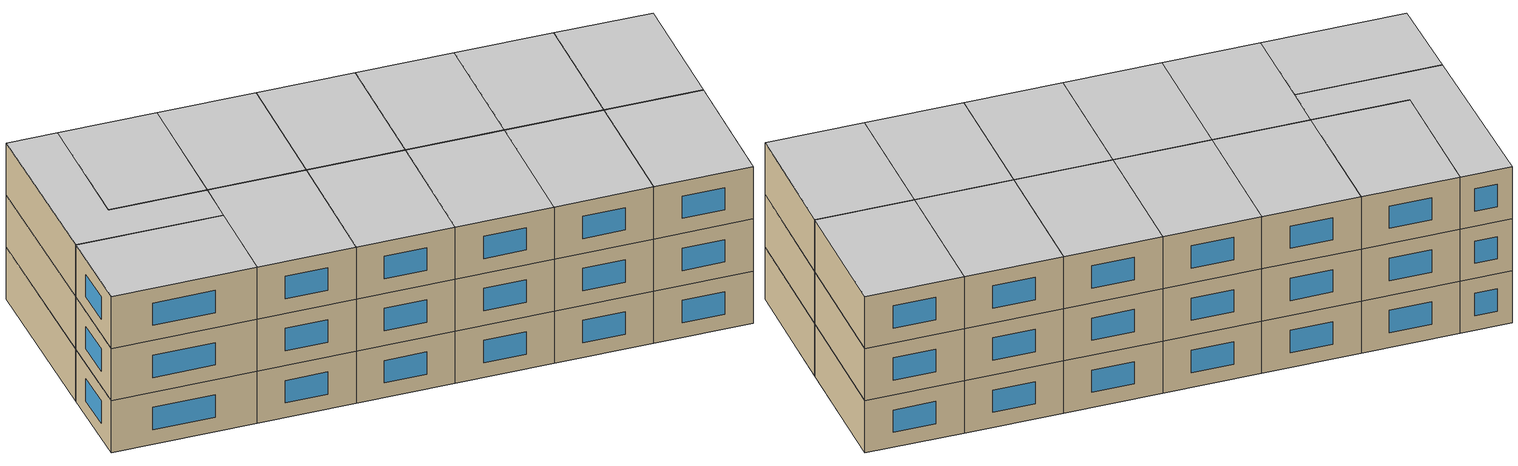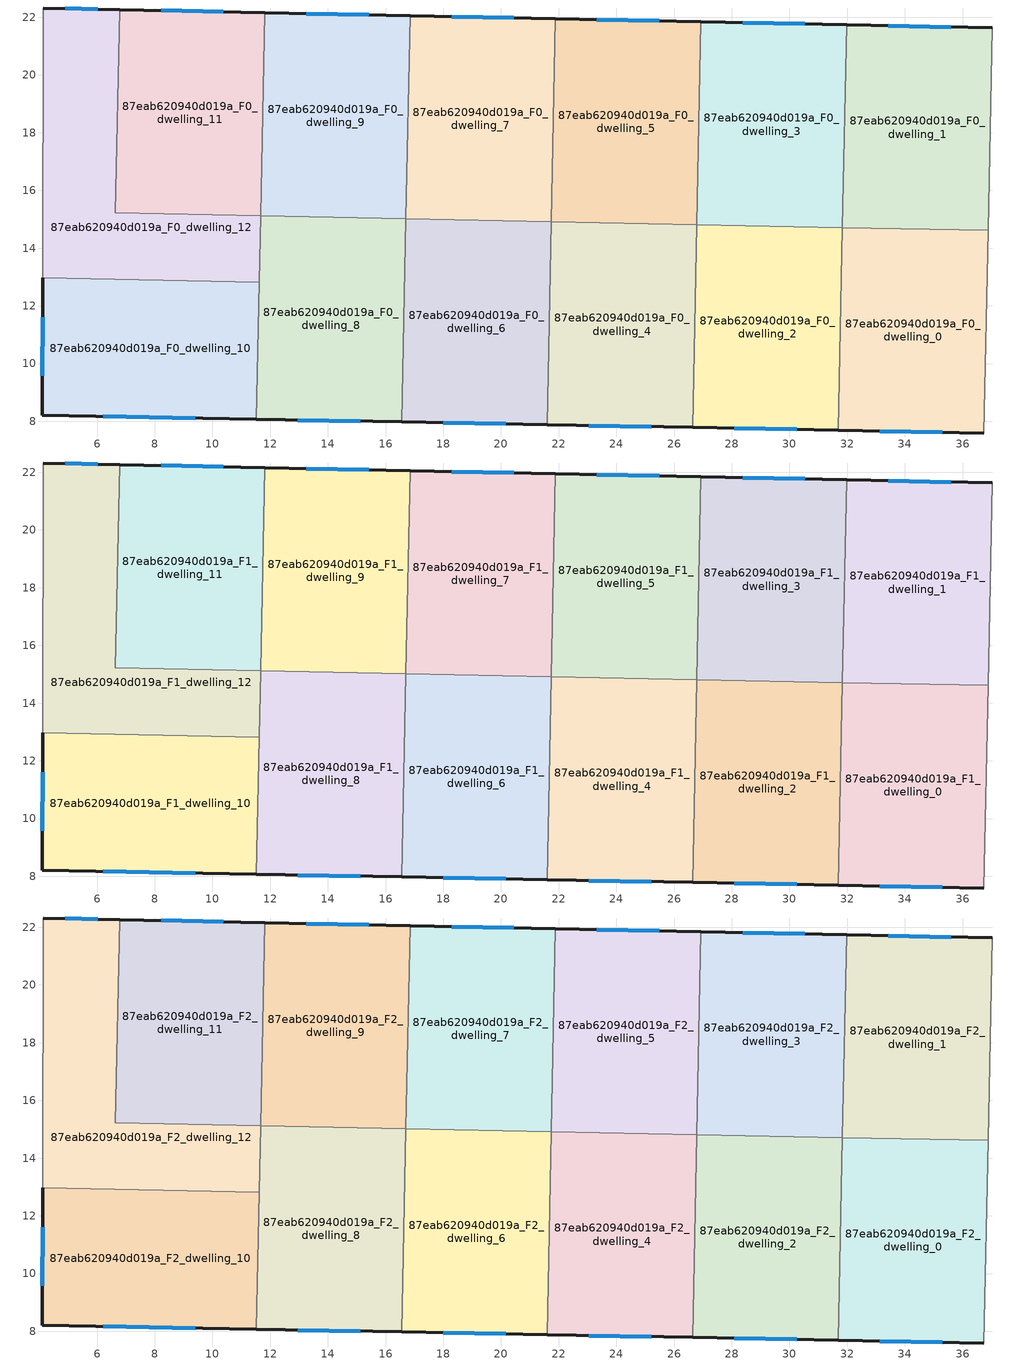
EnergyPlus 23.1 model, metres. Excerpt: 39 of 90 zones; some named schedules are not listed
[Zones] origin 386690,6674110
87eab620940d019a_F0_dwelling_0
 floor ground (EU_floor_Construction): 36.88,14.61 36.74,7.59 31.69,7.69 31.83,14.71 z0
 wall outside (EU_wall_Construction): 31.69,7.69 36.74,7.59 z0:3
 wall to 87eab620940d019a_F0_dwelling_1 (EU_wall_Construction): 36.88,14.61 31.83,14.71 z0:3
 wall adiabatic (EU_wall_Construction): 36.74,7.59 36.88,14.61 z0:3
 wall to 87eab620940d019a_F0_dwelling_2 (EU_wall_Construction): 31.83,14.71 31.69,7.69 z0:3
 window (EU_Window_Construction): 33.13,7.66 35.3,7.62 z0.86:2.14
87eab620940d019a_F0_dwelling_1
 floor ground (EU_floor_Construction): 37.03,21.63 36.88,14.61 31.83,14.71 31.98,21.74 z0
 wall outside (EU_wall_Construction): 37.03,21.63 31.98,21.74 z0:3
 wall adiabatic (EU_wall_Construction): 36.88,14.61 37.03,21.63 z0:3
 wall to 87eab620940d019a_F0_dwelling_3 (EU_wall_Construction): 31.98,21.74 31.83,14.71 z0:3
 window (EU_Window_Construction): 35.58,21.66 33.42,21.71 z0.86:2.14
87eab620940d019a_F0_dwelling_10
 floor ground (EU_floor_Construction): 11.62,12.82 11.52,8.07 4.1,8.21 4.12,12.97 z0
 wall outside (EU_wall_Construction): 4.12,12.97 4.1,8.21 11.52,8.07 z0:3
 wall to 87eab620940d019a_F0_dwelling_12 (EU_wall_Construction): 11.62,12.82 4.12,12.97 z0:3
 wall to 87eab620940d019a_F0_dwelling_8 (EU_wall_Construction): 11.52,8.07 11.62,12.82 z0:3
 window (EU_Window_Construction): 4.11,11.61 4.11,9.57 / 6.22,8.17 9.4,8.11 z0.86:2.14
87eab620940d019a_F0_dwelling_11
 floor ground (EU_floor_Construction): 11.81,22.16 11.67,15.11 6.64,15.22 6.78,22.27 z0
 wall outside (EU_wall_Construction): 11.81,22.16 6.78,22.27 z0:3
 wall to 87eab620940d019a_F0_dwelling_12 (EU_wall_Construction): 6.78,22.27 6.64,15.22 11.67,15.11 z0:3
 wall to 87eab620940d019a_F0_dwelling_9 (EU_wall_Construction): 11.67,15.12 11.81,22.16 z0:3
 window (EU_Window_Construction): 10.38,22.19 8.22,22.24 z0.86:2.14
87eab620940d019a_F0_dwelling_12
 floor ground (EU_floor_Construction): 6.78,22.27 6.64,15.22 11.67,15.11 11.62,12.82 4.12,12.97 4.14,22.32 z0
 wall outside (EU_wall_Construction): 6.78,22.27 4.14,22.32 z0:3
 wall adiabatic (EU_wall_Construction): 4.14,22.32 4.12,12.97 z0:3
 wall to 87eab620940d019a_F0_dwelling_8 (EU_wall_Construction): 11.62,12.82 11.67,15.11 z0:3
 window (EU_Window_Construction): 6.03,22.28 4.9,22.31 z0.86:2.14
87eab620940d019a_F0_dwelling_2
 floor ground (EU_floor_Construction): 31.83,14.71 31.69,7.69 26.64,7.78 26.79,14.82 z0
 wall outside (EU_wall_Construction): 26.64,7.78 31.69,7.69 z0:3
 wall to 87eab620940d019a_F0_dwelling_3 (EU_wall_Construction): 31.83,14.71 26.79,14.82 z0:3
 wall to 87eab620940d019a_F0_dwelling_4 (EU_wall_Construction): 26.79,14.81 26.64,7.78 z0:3
 window (EU_Window_Construction): 28.08,7.76 30.25,7.71 z0.86:2.14
87eab620940d019a_F0_dwelling_3
 floor ground (EU_floor_Construction): 31.98,21.74 31.83,14.71 26.79,14.82 26.93,21.84 z0
 wall outside (EU_wall_Construction): 31.98,21.74 26.93,21.84 z0:3
 wall to 87eab620940d019a_F0_dwelling_5 (EU_wall_Construction): 26.93,21.84 26.79,14.82 z0:3
 window (EU_Window_Construction): 30.53,21.77 28.37,21.81 z0.86:2.14
87eab620940d019a_F0_dwelling_4
 floor ground (EU_floor_Construction): 26.79,14.81 26.64,7.78 21.6,7.88 21.74,14.92 z0
 wall outside (EU_wall_Construction): 21.6,7.88 26.64,7.78 z0:3
 wall to 87eab620940d019a_F0_dwelling_5 (EU_wall_Construction): 26.79,14.81 21.74,14.92 z0:3
 wall to 87eab620940d019a_F0_dwelling_6 (EU_wall_Construction): 21.74,14.91 21.6,7.88 z0:3
 window (EU_Window_Construction): 23.04,7.85 25.2,7.81 z0.86:2.14
87eab620940d019a_F0_dwelling_5
 floor ground (EU_floor_Construction): 26.93,21.84 26.79,14.81 21.74,14.92 21.89,21.95 z0
 wall outside (EU_wall_Construction): 26.93,21.84 21.89,21.95 z0:3
 wall to 87eab620940d019a_F0_dwelling_7 (EU_wall_Construction): 21.89,21.95 21.74,14.92 z0:3
 window (EU_Window_Construction): 25.49,21.88 23.33,21.92 z0.86:2.14
87eab620940d019a_F0_dwelling_6
 floor ground (EU_floor_Construction): 21.74,14.91 21.6,7.88 16.56,7.97 16.7,15.02 z0
 wall outside (EU_wall_Construction): 16.56,7.97 21.6,7.88 z0:3
 wall to 87eab620940d019a_F0_dwelling_7 (EU_wall_Construction): 21.74,14.91 16.7,15.02 z0:3
 wall to 87eab620940d019a_F0_dwelling_8 (EU_wall_Construction): 16.7,15.01 16.56,7.97 z0:3
 window (EU_Window_Construction): 18,7.95 20.16,7.91 z0.86:2.14
87eab620940d019a_F0_dwelling_7
 floor ground (EU_floor_Construction): 21.89,21.95 21.74,14.91 16.7,15.02 16.85,22.06 z0
 wall outside (EU_wall_Construction): 21.89,21.95 16.85,22.06 z0:3
 wall to 87eab620940d019a_F0_dwelling_9 (EU_wall_Construction): 16.85,22.06 16.7,15.02 z0:3
 window (EU_Window_Construction): 20.45,21.98 18.29,22.03 z0.86:2.14
87eab620940d019a_F0_dwelling_8
 floor ground (EU_floor_Construction): 16.7,15.01 16.56,7.97 11.52,8.07 11.67,15.12 z0
 wall outside (EU_wall_Construction): 11.52,8.07 16.56,7.97 z0:3
 wall to 87eab620940d019a_F0_dwelling_9 (EU_wall_Construction): 16.7,15.01 11.67,15.12 z0:3
 window (EU_Window_Construction): 12.96,8.04 15.12,8 z0.86:2.14
87eab620940d019a_F0_dwelling_9
 floor ground (EU_floor_Construction): 16.85,22.06 16.7,15.01 11.67,15.12 11.81,22.16 z0
 wall outside (EU_wall_Construction): 16.85,22.06 11.81,22.16 z0:3
 window (EU_Window_Construction): 15.41,22.09 13.25,22.13 z0.86:2.14
87eab620940d019a_F1_dwelling_0
 floor to 87eab620940d019a_F0_dwelling_0 (EU_floor_Construction): 36.88,14.61 36.74,7.59 31.69,7.69 31.83,14.71 z3
 wall outside (EU_wall_Construction): 31.69,7.69 36.74,7.59 z3:6
 wall to 87eab620940d019a_F1_dwelling_1 (EU_wall_Construction): 36.88,14.61 31.83,14.71 z3:6
 wall adiabatic (EU_wall_Construction): 36.74,7.59 36.88,14.61 z3:6
 wall to 87eab620940d019a_F1_dwelling_2 (EU_wall_Construction): 31.83,14.71 31.69,7.69 z3:6
 window (EU_Window_Construction): 33.13,7.66 35.3,7.62 z3.86:5.14
87eab620940d019a_F1_dwelling_1
 floor to 87eab620940d019a_F0_dwelling_1 (EU_floor_Construction): 37.03,21.63 36.88,14.61 31.83,14.71 31.98,21.74 z3
 wall outside (EU_wall_Construction): 37.03,21.63 31.98,21.74 z3:6
 wall adiabatic (EU_wall_Construction): 36.88,14.61 37.03,21.63 z3:6
 wall to 87eab620940d019a_F1_dwelling_3 (EU_wall_Construction): 31.98,21.74 31.83,14.71 z3:6
 window (EU_Window_Construction): 35.58,21.66 33.42,21.71 z3.86:5.14
87eab620940d019a_F1_dwelling_10
 floor to 87eab620940d019a_F0_dwelling_10 (EU_floor_Construction): 11.62,12.82 11.52,8.07 4.1,8.21 4.12,12.97 z3
 wall outside (EU_wall_Construction): 4.12,12.97 4.1,8.21 11.52,8.07 z3:6
 wall to 87eab620940d019a_F1_dwelling_12 (EU_wall_Construction): 11.62,12.82 4.12,12.97 z3:6
 wall to 87eab620940d019a_F1_dwelling_8 (EU_wall_Construction): 11.52,8.07 11.62,12.82 z3:6
 window (EU_Window_Construction): 4.11,11.61 4.11,9.57 / 6.22,8.17 9.4,8.11 z3.86:5.14
87eab620940d019a_F1_dwelling_11
 floor to 87eab620940d019a_F0_dwelling_11 (EU_floor_Construction): 11.81,22.16 11.67,15.11 6.64,15.22 6.78,22.27 z3
 wall outside (EU_wall_Construction): 11.81,22.16 6.78,22.27 z3:6
 wall to 87eab620940d019a_F1_dwelling_12 (EU_wall_Construction): 6.78,22.27 6.64,15.22 11.67,15.11 z3:6
 wall to 87eab620940d019a_F1_dwelling_9 (EU_wall_Construction): 11.67,15.12 11.81,22.16 z3:6
 window (EU_Window_Construction): 10.38,22.19 8.22,22.24 z3.86:5.14
87eab620940d019a_F1_dwelling_12
 floor to 87eab620940d019a_F0_dwelling_12 (EU_floor_Construction): 6.78,22.27 6.64,15.22 11.67,15.11 11.62,12.82 4.12,12.97 4.14,22.32 z3
 wall outside (EU_wall_Construction): 6.78,22.27 4.14,22.32 z3:6
 wall adiabatic (EU_wall_Construction): 4.14,22.32 4.12,12.97 z3:6
 wall to 87eab620940d019a_F1_dwelling_8 (EU_wall_Construction): 11.62,12.82 11.67,15.11 z3:6
 window (EU_Window_Construction): 6.03,22.28 4.9,22.31 z3.86:5.14
87eab620940d019a_F1_dwelling_2
 floor to 87eab620940d019a_F0_dwelling_2 (EU_floor_Construction): 31.83,14.71 31.69,7.69 26.64,7.78 26.79,14.82 z3
 wall outside (EU_wall_Construction): 26.64,7.78 31.69,7.69 z3:6
 wall to 87eab620940d019a_F1_dwelling_3 (EU_wall_Construction): 31.83,14.71 26.79,14.82 z3:6
 wall to 87eab620940d019a_F1_dwelling_4 (EU_wall_Construction): 26.79,14.81 26.64,7.78 z3:6
 window (EU_Window_Construction): 28.08,7.76 30.25,7.71 z3.86:5.14
87eab620940d019a_F1_dwelling_3
 floor to 87eab620940d019a_F0_dwelling_3 (EU_floor_Construction): 31.98,21.74 31.83,14.71 26.79,14.82 26.93,21.84 z3
 wall outside (EU_wall_Construction): 31.98,21.74 26.93,21.84 z3:6
 wall to 87eab620940d019a_F1_dwelling_5 (EU_wall_Construction): 26.93,21.84 26.79,14.82 z3:6
 window (EU_Window_Construction): 30.53,21.77 28.37,21.81 z3.86:5.14
87eab620940d019a_F1_dwelling_4
 floor to 87eab620940d019a_F0_dwelling_4 (EU_floor_Construction): 26.79,14.81 26.64,7.78 21.6,7.88 21.74,14.92 z3
 wall outside (EU_wall_Construction): 21.6,7.88 26.64,7.78 z3:6
 wall to 87eab620940d019a_F1_dwelling_5 (EU_wall_Construction): 26.79,14.81 21.74,14.92 z3:6
 wall to 87eab620940d019a_F1_dwelling_6 (EU_wall_Construction): 21.74,14.91 21.6,7.88 z3:6
 window (EU_Window_Construction): 23.04,7.85 25.2,7.81 z3.86:5.14
87eab620940d019a_F1_dwelling_5
 floor to 87eab620940d019a_F0_dwelling_5 (EU_floor_Construction): 26.93,21.84 26.79,14.81 21.74,14.92 21.89,21.95 z3
 wall outside (EU_wall_Construction): 26.93,21.84 21.89,21.95 z3:6
 wall to 87eab620940d019a_F1_dwelling_7 (EU_wall_Construction): 21.89,21.95 21.74,14.92 z3:6
 window (EU_Window_Construction): 25.49,21.88 23.33,21.92 z3.86:5.14
87eab620940d019a_F1_dwelling_6
 floor to 87eab620940d019a_F0_dwelling_6 (EU_floor_Construction): 21.74,14.91 21.6,7.88 16.56,7.97 16.7,15.02 z3
 wall outside (EU_wall_Construction): 16.56,7.97 21.6,7.88 z3:6
 wall to 87eab620940d019a_F1_dwelling_7 (EU_wall_Construction): 21.74,14.91 16.7,15.02 z3:6
 wall to 87eab620940d019a_F1_dwelling_8 (EU_wall_Construction): 16.7,15.01 16.56,7.97 z3:6
 window (EU_Window_Construction): 18,7.95 20.16,7.91 z3.86:5.14
87eab620940d019a_F1_dwelling_7
 floor to 87eab620940d019a_F0_dwelling_7 (EU_floor_Construction): 21.89,21.95 21.74,14.91 16.7,15.02 16.85,22.06 z3
 wall outside (EU_wall_Construction): 21.89,21.95 16.85,22.06 z3:6
 wall to 87eab620940d019a_F1_dwelling_9 (EU_wall_Construction): 16.85,22.06 16.7,15.02 z3:6
 window (EU_Window_Construction): 20.45,21.98 18.29,22.03 z3.86:5.14
87eab620940d019a_F1_dwelling_8
 floor to 87eab620940d019a_F0_dwelling_8 (EU_floor_Construction): 16.7,15.01 16.56,7.97 11.52,8.07 11.67,15.12 z3
 wall outside (EU_wall_Construction): 11.52,8.07 16.56,7.97 z3:6
 wall to 87eab620940d019a_F1_dwelling_9 (EU_wall_Construction): 16.7,15.01 11.67,15.12 z3:6
 window (EU_Window_Construction): 12.96,8.04 15.12,8 z3.86:5.14
87eab620940d019a_F1_dwelling_9
 floor to 87eab620940d019a_F0_dwelling_9 (EU_floor_Construction): 16.85,22.06 16.7,15.01 11.67,15.12 11.81,22.16 z3
 wall outside (EU_wall_Construction): 16.85,22.06 11.81,22.16 z3:6
 window (EU_Window_Construction): 15.41,22.09 13.25,22.13 z3.86:5.14
87eab620940d019a_F2_dwelling_0
 floor to 87eab620940d019a_F1_dwelling_0 (EU_floor_Construction): 36.88,14.61 36.74,7.59 31.69,7.69 31.83,14.71 z6
 wall outside (EU_wall_Construction): 31.69,7.69 36.74,7.59 z6:9
 wall to 87eab620940d019a_F2_dwelling_1 (EU_wall_Construction): 36.88,14.61 31.83,14.71 z6:9
 wall adiabatic (EU_wall_Construction): 36.74,7.59 36.88,14.61 z6:9
 wall to 87eab620940d019a_F2_dwelling_2 (EU_wall_Construction): 31.83,14.71 31.69,7.69 z6:9
 window (EU_Window_Construction): 33.13,7.66 35.3,7.62 z6.86:8.14
 ceiling to 87eab620940d019a_F3_dwelling_0 (EU_floor_Construction): 36.74,7.59 36.88,14.61 31.83,14.71 31.69,7.69 z9
87eab620940d019a_F2_dwelling_1
 floor to 87eab620940d019a_F1_dwelling_1 (EU_floor_Construction): 37.03,21.63 36.88,14.61 31.83,14.71 31.98,21.74 z6
 wall outside (EU_wall_Construction): 37.03,21.63 31.98,21.74 z6:9
 wall adiabatic (EU_wall_Construction): 36.88,14.61 37.03,21.63 z6:9
 wall to 87eab620940d019a_F2_dwelling_3 (EU_wall_Construction): 31.98,21.74 31.83,14.71 z6:9
 window (EU_Window_Construction): 35.58,21.66 33.42,21.71 z6.86:8.14
 ceiling to 87eab620940d019a_F3_dwelling_1 (EU_floor_Construction): 36.88,14.61 37.03,21.63 31.98,21.74 31.83,14.71 z9
87eab620940d019a_F2_dwelling_10
 floor to 87eab620940d019a_F1_dwelling_10 (EU_floor_Construction): 11.62,12.82 11.52,8.07 4.1,8.21 4.12,12.97 z6
 wall outside (EU_wall_Construction): 4.12,12.97 4.1,8.21 11.52,8.07 z6:9
 wall to 87eab620940d019a_F2_dwelling_12 (EU_wall_Construction): 11.62,12.82 4.12,12.97 z6:9
 wall to 87eab620940d019a_F2_dwelling_8 (EU_wall_Construction): 11.52,8.07 11.62,12.82 z6:9
 window (EU_Window_Construction): 4.11,11.61 4.11,9.57 / 6.22,8.17 9.4,8.11 z6.86:8.14
 ceiling to 87eab620940d019a_F3_dwelling_10 (EU_floor_Construction): 11.52,8.07 11.62,12.82 4.12,12.97 4.1,8.21 z9
87eab620940d019a_F2_dwelling_11
 floor to 87eab620940d019a_F1_dwelling_11 (EU_floor_Construction): 11.81,22.16 11.67,15.11 6.64,15.22 6.78,22.27 z6
 wall outside (EU_wall_Construction): 11.81,22.16 6.78,22.27 z6:9
 wall to 87eab620940d019a_F2_dwelling_12 (EU_wall_Construction): 6.78,22.27 6.64,15.22 11.67,15.11 z6:9
 wall to 87eab620940d019a_F2_dwelling_9 (EU_wall_Construction): 11.67,15.12 11.81,22.16 z6:9
 window (EU_Window_Construction): 10.38,22.19 8.22,22.24 z6.86:8.14
 ceiling to 87eab620940d019a_F3_dwelling_11 (EU_floor_Construction): 11.67,15.11 11.81,22.16 6.78,22.27 6.64,15.22 z9
87eab620940d019a_F2_dwelling_12
 floor to 87eab620940d019a_F1_dwelling_12 (EU_floor_Construction): 6.78,22.27 6.64,15.22 11.67,15.11 11.62,12.82 4.12,12.97 4.14,22.32 z6
 wall outside (EU_wall_Construction): 6.78,22.27 4.14,22.32 z6:9
 wall adiabatic (EU_wall_Construction): 4.14,22.32 4.12,12.97 z6:9
 wall to 87eab620940d019a_F2_dwelling_8 (EU_wall_Construction): 11.62,12.82 11.67,15.11 z6:9
 window (EU_Window_Construction): 6.03,22.28 4.9,22.31 z6.86:8.14
 ceiling to 87eab620940d019a_F3_dwelling_12 (EU_floor_Construction): 11.62,12.82 11.67,15.11 6.64,15.22 6.78,22.27 4.14,22.32 4.12,12.97 z9
87eab620940d019a_F2_dwelling_2
 floor to 87eab620940d019a_F1_dwelling_2 (EU_floor_Construction): 31.83,14.71 31.69,7.69 26.64,7.78 26.79,14.82 z6
 wall outside (EU_wall_Construction): 26.64,7.78 31.69,7.69 z6:9
 wall to 87eab620940d019a_F2_dwelling_3 (EU_wall_Construction): 31.83,14.71 26.79,14.82 z6:9
 wall to 87eab620940d019a_F2_dwelling_4 (EU_wall_Construction): 26.79,14.81 26.64,7.78 z6:9
 window (EU_Window_Construction): 28.08,7.76 30.25,7.71 z6.86:8.14
 ceiling to 87eab620940d019a_F3_dwelling_2 (EU_floor_Construction): 31.69,7.69 31.83,14.71 26.79,14.82 26.64,7.78 z9
87eab620940d019a_F2_dwelling_3
 floor to 87eab620940d019a_F1_dwelling_3 (EU_floor_Construction): 31.98,21.74 31.83,14.71 26.79,14.82 26.93,21.84 z6
 wall outside (EU_wall_Construction): 31.98,21.74 26.93,21.84 z6:9
 wall to 87eab620940d019a_F2_dwelling_5 (EU_wall_Construction): 26.93,21.84 26.79,14.82 z6:9
 window (EU_Window_Construction): 30.53,21.77 28.37,21.81 z6.86:8.14
 ceiling to 87eab620940d019a_F3_dwelling_3 (EU_floor_Construction): 31.83,14.71 31.98,21.74 26.93,21.84 26.79,14.82 z9
87eab620940d019a_F2_dwelling_4
 floor to 87eab620940d019a_F1_dwelling_4 (EU_floor_Construction): 26.79,14.81 26.64,7.78 21.6,7.88 21.74,14.92 z6
 wall outside (EU_wall_Construction): 21.6,7.88 26.64,7.78 z6:9
 wall to 87eab620940d019a_F2_dwelling_5 (EU_wall_Construction): 26.79,14.81 21.74,14.92 z6:9
 wall to 87eab620940d019a_F2_dwelling_6 (EU_wall_Construction): 21.74,14.91 21.6,7.88 z6:9
 window (EU_Window_Construction): 23.04,7.85 25.2,7.81 z6.86:8.14
 ceiling to 87eab620940d019a_F3_dwelling_4 (EU_floor_Construction): 26.64,7.78 26.79,14.81 21.74,14.92 21.6,7.88 z9
87eab620940d019a_F2_dwelling_5
 floor to 87eab620940d019a_F1_dwelling_5 (EU_floor_Construction): 26.93,21.84 26.79,14.81 21.74,14.92 21.89,21.95 z6
 wall outside (EU_wall_Construction): 26.93,21.84 21.89,21.95 z6:9
 wall to 87eab620940d019a_F2_dwelling_7 (EU_wall_Construction): 21.89,21.95 21.74,14.92 z6:9
 window (EU_Window_Construction): 25.49,21.88 23.33,21.92 z6.86:8.14
 ceiling to 87eab620940d019a_F3_dwelling_5 (EU_floor_Construction): 26.79,14.81 26.93,21.84 21.89,21.95 21.74,14.92 z9
87eab620940d019a_F2_dwelling_6
 floor to 87eab620940d019a_F1_dwelling_6 (EU_floor_Construction): 21.74,14.91 21.6,7.88 16.56,7.97 16.7,15.02 z6
 wall outside (EU_wall_Construction): 16.56,7.97 21.6,7.88 z6:9
 wall to 87eab620940d019a_F2_dwelling_7 (EU_wall_Construction): 21.74,14.91 16.7,15.02 z6:9
 wall to 87eab620940d019a_F2_dwelling_8 (EU_wall_Construction): 16.7,15.01 16.56,7.97 z6:9
 window (EU_Window_Construction): 18,7.95 20.16,7.91 z6.86:8.14
 ceiling to 87eab620940d019a_F3_dwelling_6 (EU_floor_Construction): 21.6,7.88 21.74,14.91 16.7,15.02 16.56,7.97 z9
87eab620940d019a_F2_dwelling_7
 floor to 87eab620940d019a_F1_dwelling_7 (EU_floor_Construction): 21.89,21.95 21.74,14.91 16.7,15.02 16.85,22.06 z6
 wall outside (EU_wall_Construction): 21.89,21.95 16.85,22.06 z6:9
 wall to 87eab620940d019a_F2_dwelling_9 (EU_wall_Construction): 16.85,22.06 16.7,15.02 z6:9
 window (EU_Window_Construction): 20.45,21.98 18.29,22.03 z6.86:8.14
 ceiling to 87eab620940d019a_F3_dwelling_7 (EU_floor_Construction): 21.74,14.91 21.89,21.95 16.85,22.06 16.7,15.02 z9
87eab620940d019a_F2_dwelling_8
 floor to 87eab620940d019a_F1_dwelling_8 (EU_floor_Construction): 16.7,15.01 16.56,7.97 11.52,8.07 11.67,15.12 z6
 wall outside (EU_wall_Construction): 11.52,8.07 16.56,7.97 z6:9
 wall to 87eab620940d019a_F2_dwelling_9 (EU_wall_Construction): 16.7,15.01 11.67,15.12 z6:9
 window (EU_Window_Construction): 12.96,8.04 15.12,8 z6.86:8.14
 ceiling to 87eab620940d019a_F3_dwelling_8 (EU_floor_Construction): 16.56,7.97 16.7,15.01 11.67,15.12 11.52,8.07 z9
87eab620940d019a_F2_dwelling_9
 floor to 87eab620940d019a_F1_dwelling_9 (EU_floor_Construction): 16.85,22.06 16.7,15.01 11.67,15.12 11.81,22.16 z6
 wall outside (EU_wall_Construction): 16.85,22.06 11.81,22.16 z6:9
 window (EU_Window_Construction): 15.41,22.09 13.25,22.13 z6.86:8.14
 ceiling to 87eab620940d019a_F3_dwelling_9 (EU_floor_Construction): 16.7,15.01 16.85,22.06 11.81,22.16 11.67,15.12 z9
[Building]
EU S2 Campaign: North Axis=0; Terrain=City; Solar Distribution=FullExterior
[Site:Location]
Helsinki-Vantaa.AP: Latitude=60.317; Longitude=24.963; Time Zone=2; Elevation=54.6
[SizingPeriod:WeatherFileDays]
AnnualSizingPeriod: Begin Month=1; Begin Day of Month=1; End Month=12; End Day of Month=31; Day of Week for Start Day=Monday; Use Weather File Daylight Saving Period=No; Use Weather File Rain and Snow Indicators=No
[MATERIAL]
EU_InternalMass_Material: Roughness=MediumRough; Thickness=0.1; Conductivity=1; Density=1800; Specific Heat=900; Thermal Absorptance=0.9; Solar Absorptance=0.7; Visible Absorptance=0.7
[MATERIAL:NOMASS] Roughness=MediumRough; Thermal Absorptance=0.9; Solar Absorptance=0.7; Visible Absorptance=0.7
Name | Thermal Resistance
EU_wall_NoMass | 1.10183
EU_floor_NoMass | 1.70606
[WINDOWMATERIAL:SIMPLEGLAZINGSYSTEM]
EU_Window_SimpleGlazing: UFactor=3.11035; Solar Heat Gain Coefficient=0.8; Visible Transmittance=0.8
[CONSTRUCTION]
EU_wall_Construction: EU_wall_NoMass
EU_floor_Construction: EU_floor_NoMass
EU_Window_Construction: EU_Window_SimpleGlazing
EU_InternalMass_Construction: EU_InternalMass_Material
[ZONE] Type=1; Multiplier=1; Ceiling Height=autocalculate; Floor Area=autocalculate; Part of Total Floor Area=Yes
Name | Volume
87eab620940d019a_F0_dwelling_0; 87eab620940d019a_F1_dwelling_0; 87eab620940d019a_F2_dwelling_0 | 106.441
87eab620940d019a_F0_dwelling_1; 87eab620940d019a_F1_dwelling_1; 87eab620940d019a_F2_dwelling_1 | 106.451
87eab620940d019a_F0_dwelling_10; 87eab620940d019a_F1_dwelling_10; 87eab620940d019a_F2_dwelling_10 | 106.443
87eab620940d019a_F0_dwelling_11; 87eab620940d019a_F1_dwelling_11; 87eab620940d019a_F2_dwelling_11 | 106.446
87eab620940d019a_F0_dwelling_12; 87eab620940d019a_F1_dwelling_12; 87eab620940d019a_F2_dwelling_12 | 106.442
87eab620940d019a_F0_dwelling_2; 87eab620940d019a_F1_dwelling_2; 87eab620940d019a_F2_dwelling_2 | 106.445
87eab620940d019a_F0_dwelling_3; 87eab620940d019a_F1_dwelling_3; 87eab620940d019a_F2_dwelling_3 | 106.45
87eab620940d019a_F0_dwelling_4; 87eab620940d019a_F1_dwelling_4; 87eab620940d019a_F2_dwelling_4 | 106.452
87eab620940d019a_F0_dwelling_5; 87eab620940d019a_F1_dwelling_5; 87eab620940d019a_F2_dwelling_5; 87eab620940d019a_F0_dwelling_9; 87eab620940d019a_F1_dwelling_9; 87eab620940d019a_F2_dwelling_9 | 106.455
87eab620940d019a_F0_dwelling_6; 87eab620940d019a_F1_dwelling_6; 87eab620940d019a_F2_dwelling_6 | 106.444
87eab620940d019a_F0_dwelling_7; 87eab620940d019a_F1_dwelling_7; 87eab620940d019a_F2_dwelling_7 | 106.447
87eab620940d019a_F0_dwelling_8; 87eab620940d019a_F1_dwelling_8; 87eab620940d019a_F2_dwelling_8 | 106.449
[INTERNALMASS] Construction=EU_InternalMass_Construction
Name | Zone or ZoneList | Surface Area
87eab620940d019a_F0_dwelling_0_EU_InternalMass | 87eab620940d019a_F0_dwelling_0 | 35.4792
87eab620940d019a_F0_dwelling_1_EU_InternalMass | 87eab620940d019a_F0_dwelling_1 | 35.4837
87eab620940d019a_F0_dwelling_2_EU_InternalMass | 87eab620940d019a_F0_dwelling_2 | 35.4813
87eab620940d019a_F0_dwelling_3_EU_InternalMass | 87eab620940d019a_F0_dwelling_3 | 35.4834
87eab620940d019a_F0_dwelling_4_EU_InternalMass | 87eab620940d019a_F0_dwelling_4 | 35.4831
87eab620940d019a_F0_dwelling_5_EU_InternalMass | 87eab620940d019a_F0_dwelling_5 | 35.4837
87eab620940d019a_F0_dwelling_6_EU_InternalMass | 87eab620940d019a_F0_dwelling_6 | 35.4815
87eab620940d019a_F0_dwelling_7_EU_InternalMass | 87eab620940d019a_F0_dwelling_7 | 35.482
87eab620940d019a_F0_dwelling_8_EU_InternalMass | 87eab620940d019a_F0_dwelling_8 | 35.4842
87eab620940d019a_F0_dwelling_9_EU_InternalMass | 87eab620940d019a_F0_dwelling_9 | 35.4863
87eab620940d019a_F0_dwelling_10_EU_InternalMass | 87eab620940d019a_F0_dwelling_10 | 35.4821
87eab620940d019a_F0_dwelling_11_EU_InternalMass | 87eab620940d019a_F0_dwelling_11 | 35.4822
87eab620940d019a_F0_dwelling_12_EU_InternalMass | 87eab620940d019a_F0_dwelling_12 | 35.4803
87eab620940d019a_F1_dwelling_0_EU_InternalMass | 87eab620940d019a_F1_dwelling_0 | 35.4792
87eab620940d019a_F1_dwelling_1_EU_InternalMass | 87eab620940d019a_F1_dwelling_1 | 35.4837
87eab620940d019a_F1_dwelling_2_EU_InternalMass | 87eab620940d019a_F1_dwelling_2 | 35.4813
87eab620940d019a_F1_dwelling_3_EU_InternalMass | 87eab620940d019a_F1_dwelling_3 | 35.4834
87eab620940d019a_F1_dwelling_4_EU_InternalMass | 87eab620940d019a_F1_dwelling_4 | 35.4831
87eab620940d019a_F1_dwelling_5_EU_InternalMass | 87eab620940d019a_F1_dwelling_5 | 35.4837
87eab620940d019a_F1_dwelling_6_EU_InternalMass | 87eab620940d019a_F1_dwelling_6 | 35.4815
87eab620940d019a_F1_dwelling_7_EU_InternalMass | 87eab620940d019a_F1_dwelling_7 | 35.482
87eab620940d019a_F1_dwelling_8_EU_InternalMass | 87eab620940d019a_F1_dwelling_8 | 35.4842
87eab620940d019a_F1_dwelling_9_EU_InternalMass | 87eab620940d019a_F1_dwelling_9 | 35.4863
87eab620940d019a_F1_dwelling_10_EU_InternalMass | 87eab620940d019a_F1_dwelling_10 | 35.4821
87eab620940d019a_F1_dwelling_11_EU_InternalMass | 87eab620940d019a_F1_dwelling_11 | 35.4822
87eab620940d019a_F1_dwelling_12_EU_InternalMass | 87eab620940d019a_F1_dwelling_12 | 35.4803
87eab620940d019a_F2_dwelling_0_EU_InternalMass | 87eab620940d019a_F2_dwelling_0 | 35.4792
87eab620940d019a_F2_dwelling_1_EU_InternalMass | 87eab620940d019a_F2_dwelling_1 | 35.4837
87eab620940d019a_F2_dwelling_2_EU_InternalMass | 87eab620940d019a_F2_dwelling_2 | 35.4813
87eab620940d019a_F2_dwelling_3_EU_InternalMass | 87eab620940d019a_F2_dwelling_3 | 35.4834
87eab620940d019a_F2_dwelling_4_EU_InternalMass | 87eab620940d019a_F2_dwelling_4 | 35.4831
87eab620940d019a_F2_dwelling_5_EU_InternalMass | 87eab620940d019a_F2_dwelling_5 | 35.4837
87eab620940d019a_F2_dwelling_6_EU_InternalMass | 87eab620940d019a_F2_dwelling_6 | 35.4815
87eab620940d019a_F2_dwelling_7_EU_InternalMass | 87eab620940d019a_F2_dwelling_7 | 35.482
87eab620940d019a_F2_dwelling_8_EU_InternalMass | 87eab620940d019a_F2_dwelling_8 | 35.4842
87eab620940d019a_F2_dwelling_9_EU_InternalMass | 87eab620940d019a_F2_dwelling_9 | 35.4863
87eab620940d019a_F2_dwelling_10_EU_InternalMass | 87eab620940d019a_F2_dwelling_10 | 35.4821
87eab620940d019a_F2_dwelling_11_EU_InternalMass | 87eab620940d019a_F2_dwelling_11 | 35.4822
87eab620940d019a_F2_dwelling_12_EU_InternalMass | 87eab620940d019a_F2_dwelling_12 | 35.4803
[OTHEREQUIPMENT] Fuel Type=Electricity; Design Level Calculation Method=Watts/Area; Power per Zone Floor Area=1; Fraction Latent=0; Fraction Radiant=0; Fraction Lost=0; Carbon Dioxide Generation Rate=0; EndUse Subcategory=EU_Step8_InternalGains
Name | Zone or ZoneList or Space or SpaceList | Schedule
EU_Step8_InternalGain_87eab620940d019a_F0_dwelling_0_f000 | 87eab620940d019a_F0_dwelling_0 | EU_Step8_GainSchedule_87eab620940d019a_F0_dwelling_0_f000
EU_Step8_InternalGain_87eab620940d019a_F0_dwelling_1_f000 | 87eab620940d019a_F0_dwelling_1 | EU_Step8_GainSchedule_87eab620940d019a_F0_dwelling_1_f000
EU_Step8_InternalGain_87eab620940d019a_F0_dwelling_2_f000 | 87eab620940d019a_F0_dwelling_2 | EU_Step8_GainSchedule_87eab620940d019a_F0_dwelling_2_f000
EU_Step8_InternalGain_87eab620940d019a_F0_dwelling_3_f000 | 87eab620940d019a_F0_dwelling_3 | EU_Step8_GainSchedule_87eab620940d019a_F0_dwelling_3_f000
EU_Step8_InternalGain_87eab620940d019a_F0_dwelling_4_f000 | 87eab620940d019a_F0_dwelling_4 | EU_Step8_GainSchedule_87eab620940d019a_F0_dwelling_4_f000
EU_Step8_InternalGain_87eab620940d019a_F0_dwelling_5_f000 | 87eab620940d019a_F0_dwelling_5 | EU_Step8_GainSchedule_87eab620940d019a_F0_dwelling_5_f000
EU_Step8_InternalGain_87eab620940d019a_F0_dwelling_6_f000 | 87eab620940d019a_F0_dwelling_6 | EU_Step8_GainSchedule_87eab620940d019a_F0_dwelling_6_f000
EU_Step8_InternalGain_87eab620940d019a_F0_dwelling_7_f000 | 87eab620940d019a_F0_dwelling_7 | EU_Step8_GainSchedule_87eab620940d019a_F0_dwelling_7_f000
EU_Step8_InternalGain_87eab620940d019a_F0_dwelling_8_f000 | 87eab620940d019a_F0_dwelling_8 | EU_Step8_GainSchedule_87eab620940d019a_F0_dwelling_8_f000
EU_Step8_InternalGain_87eab620940d019a_F0_dwelling_9_f000 | 87eab620940d019a_F0_dwelling_9 | EU_Step8_GainSchedule_87eab620940d019a_F0_dwelling_9_f000
EU_Step8_InternalGain_87eab620940d019a_F0_dwelling_10_f000 | 87eab620940d019a_F0_dwelling_10 | EU_Step8_GainSchedule_87eab620940d019a_F0_dwelling_10_f000
EU_Step8_InternalGain_87eab620940d019a_F0_dwelling_11_f000 | 87eab620940d019a_F0_dwelling_11 | EU_Step8_GainSchedule_87eab620940d019a_F0_dwelling_11_f000
EU_Step8_InternalGain_87eab620940d019a_F0_dwelling_12_f000 | 87eab620940d019a_F0_dwelling_12 | EU_Step8_GainSchedule_87eab620940d019a_F0_dwelling_12_f000
EU_Step8_InternalGain_87eab620940d019a_F1_dwelling_0_f000 | 87eab620940d019a_F1_dwelling_0 | EU_Step8_GainSchedule_87eab620940d019a_F1_dwelling_0_f000
EU_Step8_InternalGain_87eab620940d019a_F1_dwelling_1_f000 | 87eab620940d019a_F1_dwelling_1 | EU_Step8_GainSchedule_87eab620940d019a_F1_dwelling_1_f000
EU_Step8_InternalGain_87eab620940d019a_F1_dwelling_2_f000 | 87eab620940d019a_F1_dwelling_2 | EU_Step8_GainSchedule_87eab620940d019a_F1_dwelling_2_f000
EU_Step8_InternalGain_87eab620940d019a_F1_dwelling_3_f000 | 87eab620940d019a_F1_dwelling_3 | EU_Step8_GainSchedule_87eab620940d019a_F1_dwelling_3_f000
EU_Step8_InternalGain_87eab620940d019a_F1_dwelling_4_f000 | 87eab620940d019a_F1_dwelling_4 | EU_Step8_GainSchedule_87eab620940d019a_F1_dwelling_4_f000
EU_Step8_InternalGain_87eab620940d019a_F1_dwelling_5_f000 | 87eab620940d019a_F1_dwelling_5 | EU_Step8_GainSchedule_87eab620940d019a_F1_dwelling_5_f000
EU_Step8_InternalGain_87eab620940d019a_F1_dwelling_6_f000 | 87eab620940d019a_F1_dwelling_6 | EU_Step8_GainSchedule_87eab620940d019a_F1_dwelling_6_f000
EU_Step8_InternalGain_87eab620940d019a_F1_dwelling_7_f000 | 87eab620940d019a_F1_dwelling_7 | EU_Step8_GainSchedule_87eab620940d019a_F1_dwelling_7_f000
EU_Step8_InternalGain_87eab620940d019a_F1_dwelling_8_f000 | 87eab620940d019a_F1_dwelling_8 | EU_Step8_GainSchedule_87eab620940d019a_F1_dwelling_8_f000
EU_Step8_InternalGain_87eab620940d019a_F1_dwelling_9_f000 | 87eab620940d019a_F1_dwelling_9 | EU_Step8_GainSchedule_87eab620940d019a_F1_dwelling_9_f000
EU_Step8_InternalGain_87eab620940d019a_F1_dwelling_10_f000 | 87eab620940d019a_F1_dwelling_10 | EU_Step8_GainSchedule_87eab620940d019a_F1_dwelling_10_f000
EU_Step8_InternalGain_87eab620940d019a_F1_dwelling_11_f000 | 87eab620940d019a_F1_dwelling_11 | EU_Step8_GainSchedule_87eab620940d019a_F1_dwelling_11_f000
EU_Step8_InternalGain_87eab620940d019a_F1_dwelling_12_f000 | 87eab620940d019a_F1_dwelling_12 | EU_Step8_GainSchedule_87eab620940d019a_F1_dwelling_12_f000
EU_Step8_InternalGain_87eab620940d019a_F2_dwelling_0_f000 | 87eab620940d019a_F2_dwelling_0 | EU_Step8_GainSchedule_87eab620940d019a_F2_dwelling_0_f000
EU_Step8_InternalGain_87eab620940d019a_F2_dwelling_1_f000 | 87eab620940d019a_F2_dwelling_1 | EU_Step8_GainSchedule_87eab620940d019a_F2_dwelling_1_f000
EU_Step8_InternalGain_87eab620940d019a_F2_dwelling_2_f000 | 87eab620940d019a_F2_dwelling_2 | EU_Step8_GainSchedule_87eab620940d019a_F2_dwelling_2_f000
EU_Step8_InternalGain_87eab620940d019a_F2_dwelling_3_f000 | 87eab620940d019a_F2_dwelling_3 | EU_Step8_GainSchedule_87eab620940d019a_F2_dwelling_3_f000
EU_Step8_InternalGain_87eab620940d019a_F2_dwelling_4_f000 | 87eab620940d019a_F2_dwelling_4 | EU_Step8_GainSchedule_87eab620940d019a_F2_dwelling_4_f000
EU_Step8_InternalGain_87eab620940d019a_F2_dwelling_5_f000 | 87eab620940d019a_F2_dwelling_5 | EU_Step8_GainSchedule_87eab620940d019a_F2_dwelling_5_f000
EU_Step8_InternalGain_87eab620940d019a_F2_dwelling_6_f000 | 87eab620940d019a_F2_dwelling_6 | EU_Step8_GainSchedule_87eab620940d019a_F2_dwelling_6_f000
EU_Step8_InternalGain_87eab620940d019a_F2_dwelling_7_f000 | 87eab620940d019a_F2_dwelling_7 | EU_Step8_GainSchedule_87eab620940d019a_F2_dwelling_7_f000
EU_Step8_InternalGain_87eab620940d019a_F2_dwelling_8_f000 | 87eab620940d019a_F2_dwelling_8 | EU_Step8_GainSchedule_87eab620940d019a_F2_dwelling_8_f000
EU_Step8_InternalGain_87eab620940d019a_F2_dwelling_9_f000 | 87eab620940d019a_F2_dwelling_9 | EU_Step8_GainSchedule_87eab620940d019a_F2_dwelling_9_f000
EU_Step8_InternalGain_87eab620940d019a_F2_dwelling_10_f000 | 87eab620940d019a_F2_dwelling_10 | EU_Step8_GainSchedule_87eab620940d019a_F2_dwelling_10_f000
EU_Step8_InternalGain_87eab620940d019a_F2_dwelling_11_f000 | 87eab620940d019a_F2_dwelling_11 | EU_Step8_GainSchedule_87eab620940d019a_F2_dwelling_11_f000
EU_Step8_InternalGain_87eab620940d019a_F2_dwelling_12_f000 | 87eab620940d019a_F2_dwelling_12 | EU_Step8_GainSchedule_87eab620940d019a_F2_dwelling_12_f000
[ZONEVENTILATION:DESIGNFLOWRATE] Schedule=EU_AlwaysOn; Design Flow Rate Calculation Method=AirChanges/Hour; Air Changes per Hour=0.756316; Ventilation Type=Natural; Fan Pressure Rise=0; Fan Total Efficiency=1; Constant Term Coefficient=1; Temperature Term Coefficient=0; Velocity Term Coefficient=0; Velocity Squared Term Coefficient=0; Minimum Indoor Temperature=-100; Maximum Indoor Temperature=100; Delta Temperature=-100; Minimum Outdoor Temperature=-100; Maximum Outdoor Temperature=100; Maximum Wind Speed=40
Name | Zone or ZoneList or Space or SpaceList
EU_ConstantAir_87eab620940d019a_F0_dwelling_0 | 87eab620940d019a_F0_dwelling_0
EU_ConstantAir_87eab620940d019a_F0_dwelling_1 | 87eab620940d019a_F0_dwelling_1
EU_ConstantAir_87eab620940d019a_F0_dwelling_2 | 87eab620940d019a_F0_dwelling_2
EU_ConstantAir_87eab620940d019a_F0_dwelling_3 | 87eab620940d019a_F0_dwelling_3
EU_ConstantAir_87eab620940d019a_F0_dwelling_4 | 87eab620940d019a_F0_dwelling_4
EU_ConstantAir_87eab620940d019a_F0_dwelling_5 | 87eab620940d019a_F0_dwelling_5
EU_ConstantAir_87eab620940d019a_F0_dwelling_6 | 87eab620940d019a_F0_dwelling_6
EU_ConstantAir_87eab620940d019a_F0_dwelling_7 | 87eab620940d019a_F0_dwelling_7
EU_ConstantAir_87eab620940d019a_F0_dwelling_8 | 87eab620940d019a_F0_dwelling_8
EU_ConstantAir_87eab620940d019a_F0_dwelling_9 | 87eab620940d019a_F0_dwelling_9
EU_ConstantAir_87eab620940d019a_F0_dwelling_10 | 87eab620940d019a_F0_dwelling_10
EU_ConstantAir_87eab620940d019a_F0_dwelling_11 | 87eab620940d019a_F0_dwelling_11
EU_ConstantAir_87eab620940d019a_F0_dwelling_12 | 87eab620940d019a_F0_dwelling_12
EU_ConstantAir_87eab620940d019a_F1_dwelling_0 | 87eab620940d019a_F1_dwelling_0
EU_ConstantAir_87eab620940d019a_F1_dwelling_1 | 87eab620940d019a_F1_dwelling_1
EU_ConstantAir_87eab620940d019a_F1_dwelling_2 | 87eab620940d019a_F1_dwelling_2
EU_ConstantAir_87eab620940d019a_F1_dwelling_3 | 87eab620940d019a_F1_dwelling_3
EU_ConstantAir_87eab620940d019a_F1_dwelling_4 | 87eab620940d019a_F1_dwelling_4
EU_ConstantAir_87eab620940d019a_F1_dwelling_5 | 87eab620940d019a_F1_dwelling_5
EU_ConstantAir_87eab620940d019a_F1_dwelling_6 | 87eab620940d019a_F1_dwelling_6
EU_ConstantAir_87eab620940d019a_F1_dwelling_7 | 87eab620940d019a_F1_dwelling_7
EU_ConstantAir_87eab620940d019a_F1_dwelling_8 | 87eab620940d019a_F1_dwelling_8
EU_ConstantAir_87eab620940d019a_F1_dwelling_9 | 87eab620940d019a_F1_dwelling_9
EU_ConstantAir_87eab620940d019a_F1_dwelling_10 | 87eab620940d019a_F1_dwelling_10
EU_ConstantAir_87eab620940d019a_F1_dwelling_11 | 87eab620940d019a_F1_dwelling_11
EU_ConstantAir_87eab620940d019a_F1_dwelling_12 | 87eab620940d019a_F1_dwelling_12
EU_ConstantAir_87eab620940d019a_F2_dwelling_0 | 87eab620940d019a_F2_dwelling_0
EU_ConstantAir_87eab620940d019a_F2_dwelling_1 | 87eab620940d019a_F2_dwelling_1
EU_ConstantAir_87eab620940d019a_F2_dwelling_2 | 87eab620940d019a_F2_dwelling_2
EU_ConstantAir_87eab620940d019a_F2_dwelling_3 | 87eab620940d019a_F2_dwelling_3
EU_ConstantAir_87eab620940d019a_F2_dwelling_4 | 87eab620940d019a_F2_dwelling_4
EU_ConstantAir_87eab620940d019a_F2_dwelling_5 | 87eab620940d019a_F2_dwelling_5
EU_ConstantAir_87eab620940d019a_F2_dwelling_6 | 87eab620940d019a_F2_dwelling_6
EU_ConstantAir_87eab620940d019a_F2_dwelling_7 | 87eab620940d019a_F2_dwelling_7
EU_ConstantAir_87eab620940d019a_F2_dwelling_8 | 87eab620940d019a_F2_dwelling_8
EU_ConstantAir_87eab620940d019a_F2_dwelling_9 | 87eab620940d019a_F2_dwelling_9
EU_ConstantAir_87eab620940d019a_F2_dwelling_10 | 87eab620940d019a_F2_dwelling_10
EU_ConstantAir_87eab620940d019a_F2_dwelling_11 | 87eab620940d019a_F2_dwelling_11
EU_ConstantAir_87eab620940d019a_F2_dwelling_12 | 87eab620940d019a_F2_dwelling_12
[HVACTEMPLATE:ZONE:IDEALLOADSAIRSYSTEM] System Availability Schedule=EU_AlwaysOn; Maximum Heating Supply Air Temperature=50; Minimum Cooling Supply Air Temperature=13; Maximum Heating Supply Air Humidity Ratio=0.0156; Minimum Cooling Supply Air Humidity Ratio=0.0077; Heating Limit=NoLimit; Cooling Limit=NoLimit; Heating Availability Schedule=EU_AlwaysOn; Cooling Availability Schedule=EU_CoolingOff; Dehumidification Control Type=ConstantSensibleHeatRatio; Cooling Sensible Heat Ratio=0.7; Dehumidification Setpoint=60; Humidification Control Type=None; Humidification Setpoint=30; Outdoor Air Method=None; Outdoor Air Flow Rate per Person=0.00944; Outdoor Air Flow Rate per Zone Floor Area=0; Outdoor Air Flow Rate per Zone=0; Demand Controlled Ventilation Type=None; Outdoor Air Economizer Type=NoEconomizer; Heat Recovery Type=None; Sensible Heat Recovery Effectiveness=0.7; Latent Heat Recovery Effectiveness=0.65
Name | Template Thermostat
87eab620940d019a_F0_dwelling_0 | EU_HeatOnly_87eab620940d019a_F0_dwelling_0
87eab620940d019a_F0_dwelling_1 | EU_HeatOnly_87eab620940d019a_F0_dwelling_1
87eab620940d019a_F0_dwelling_2 | EU_HeatOnly_87eab620940d019a_F0_dwelling_2
87eab620940d019a_F0_dwelling_3 | EU_HeatOnly_87eab620940d019a_F0_dwelling_3
87eab620940d019a_F0_dwelling_4 | EU_HeatOnly_87eab620940d019a_F0_dwelling_4
87eab620940d019a_F0_dwelling_5 | EU_HeatOnly_87eab620940d019a_F0_dwelling_5
87eab620940d019a_F0_dwelling_6 | EU_HeatOnly_87eab620940d019a_F0_dwelling_6
87eab620940d019a_F0_dwelling_7 | EU_HeatOnly_87eab620940d019a_F0_dwelling_7
87eab620940d019a_F0_dwelling_8 | EU_HeatOnly_87eab620940d019a_F0_dwelling_8
87eab620940d019a_F0_dwelling_9 | EU_HeatOnly_87eab620940d019a_F0_dwelling_9
87eab620940d019a_F0_dwelling_10 | EU_HeatOnly_87eab620940d019a_F0_dwelling_10
87eab620940d019a_F0_dwelling_11 | EU_HeatOnly_87eab620940d019a_F0_dwelling_11
87eab620940d019a_F0_dwelling_12 | EU_HeatOnly_87eab620940d019a_F0_dwelling_12
87eab620940d019a_F1_dwelling_0 | EU_HeatOnly_87eab620940d019a_F1_dwelling_0
87eab620940d019a_F1_dwelling_1 | EU_HeatOnly_87eab620940d019a_F1_dwelling_1
87eab620940d019a_F1_dwelling_2 | EU_HeatOnly_87eab620940d019a_F1_dwelling_2
87eab620940d019a_F1_dwelling_3 | EU_HeatOnly_87eab620940d019a_F1_dwelling_3
87eab620940d019a_F1_dwelling_4 | EU_HeatOnly_87eab620940d019a_F1_dwelling_4
87eab620940d019a_F1_dwelling_5 | EU_HeatOnly_87eab620940d019a_F1_dwelling_5
87eab620940d019a_F1_dwelling_6 | EU_HeatOnly_87eab620940d019a_F1_dwelling_6
87eab620940d019a_F1_dwelling_7 | EU_HeatOnly_87eab620940d019a_F1_dwelling_7
87eab620940d019a_F1_dwelling_8 | EU_HeatOnly_87eab620940d019a_F1_dwelling_8
87eab620940d019a_F1_dwelling_9 | EU_HeatOnly_87eab620940d019a_F1_dwelling_9
87eab620940d019a_F1_dwelling_10 | EU_HeatOnly_87eab620940d019a_F1_dwelling_10
87eab620940d019a_F1_dwelling_11 | EU_HeatOnly_87eab620940d019a_F1_dwelling_11
87eab620940d019a_F1_dwelling_12 | EU_HeatOnly_87eab620940d019a_F1_dwelling_12
87eab620940d019a_F2_dwelling_0 | EU_HeatOnly_87eab620940d019a_F2_dwelling_0
87eab620940d019a_F2_dwelling_1 | EU_HeatOnly_87eab620940d019a_F2_dwelling_1
87eab620940d019a_F2_dwelling_2 | EU_HeatOnly_87eab620940d019a_F2_dwelling_2
87eab620940d019a_F2_dwelling_3 | EU_HeatOnly_87eab620940d019a_F2_dwelling_3
87eab620940d019a_F2_dwelling_4 | EU_HeatOnly_87eab620940d019a_F2_dwelling_4
87eab620940d019a_F2_dwelling_5 | EU_HeatOnly_87eab620940d019a_F2_dwelling_5
87eab620940d019a_F2_dwelling_6 | EU_HeatOnly_87eab620940d019a_F2_dwelling_6
87eab620940d019a_F2_dwelling_7 | EU_HeatOnly_87eab620940d019a_F2_dwelling_7
87eab620940d019a_F2_dwelling_8 | EU_HeatOnly_87eab620940d019a_F2_dwelling_8
87eab620940d019a_F2_dwelling_9 | EU_HeatOnly_87eab620940d019a_F2_dwelling_9
87eab620940d019a_F2_dwelling_10 | EU_HeatOnly_87eab620940d019a_F2_dwelling_10
87eab620940d019a_F2_dwelling_11 | EU_HeatOnly_87eab620940d019a_F2_dwelling_11
87eab620940d019a_F2_dwelling_12 | EU_HeatOnly_87eab620940d019a_F2_dwelling_12
[SIZING:ZONE] Zone Cooling Design Supply Air Temperature Input Method=SupplyAirTemperature; Zone Cooling Design Supply Air Temperature=13; Zone Heating Design Supply Air Temperature Input Method=SupplyAirTemperature; Zone Heating Design Supply Air Temperature=50; Zone Cooling Design Supply Air Humidity Ratio=0.008; Zone Heating Design Supply Air Humidity Ratio=0.008; Cooling Design Air Flow Method=DesignDay; Cooling Design Air Flow Rate=0; Cooling Minimum Air Flow per Zone Floor Area=0.000762; Cooling Minimum Air Flow=0; Cooling Minimum Air Flow Fraction=0.2; Heating Design Air Flow Method=DesignDay; Heating Design Air Flow Rate=0; Heating Maximum Air Flow per Zone Floor Area=0.002032; Heating Maximum Air Flow=0.141576; Heating Maximum Air Flow Fraction=0.3; Account for Dedicated Outdoor Air System=No; Dedicated Outdoor Air System Control Strategy=NeutralSupplyAir; Dedicated Outdoor Air Low Setpoint Temperature for Design=autosize; Dedicated Outdoor Air High Setpoint Temperature for Design=autosize; Zone Load Sizing Method=Sensible Load Only No Latent Load; Zone Latent Cooling Design Supply Air Humidity Ratio Input Method=HumidityRatioDifference; Zone Cooling Design Supply Air Humidity Ratio Difference=0.005; Zone Latent Heating Design Supply Air Humidity Ratio Input Method=HumidityRatioDifference; Zone Humidification Design Supply Air Humidity Ratio Difference=0.005
87eab620940d019a_F0_dwelling_0; 87eab620940d019a_F0_dwelling_1; 87eab620940d019a_F0_dwelling_2; 87eab620940d019a_F0_dwelling_3; 87eab620940d019a_F0_dwelling_4; 87eab620940d019a_F0_dwelling_5; 87eab620940d019a_F0_dwelling_6; 87eab620940d019a_F0_dwelling_7; 87eab620940d019a_F0_dwelling_8; 87eab620940d019a_F0_dwelling_9; 87eab620940d019a_F0_dwelling_10; 87eab620940d019a_F0_dwelling_11; 87eab620940d019a_F0_dwelling_12; 87eab620940d019a_F1_dwelling_0; 87eab620940d019a_F1_dwelling_1; 87eab620940d019a_F1_dwelling_2; 87eab620940d019a_F1_dwelling_3; 87eab620940d019a_F1_dwelling_4; 87eab620940d019a_F1_dwelling_5; 87eab620940d019a_F1_dwelling_6; 87eab620940d019a_F1_dwelling_7; 87eab620940d019a_F1_dwelling_8; 87eab620940d019a_F1_dwelling_9; 87eab620940d019a_F1_dwelling_10; 87eab620940d019a_F1_dwelling_11; 87eab620940d019a_F1_dwelling_12; 87eab620940d019a_F2_dwelling_0; 87eab620940d019a_F2_dwelling_1; 87eab620940d019a_F2_dwelling_2; 87eab620940d019a_F2_dwelling_3; 87eab620940d019a_F2_dwelling_4; 87eab620940d019a_F2_dwelling_5; 87eab620940d019a_F2_dwelling_6; 87eab620940d019a_F2_dwelling_7; 87eab620940d019a_F2_dwelling_8; 87eab620940d019a_F2_dwelling_9; 87eab620940d019a_F2_dwelling_10; 87eab620940d019a_F2_dwelling_11; 87eab620940d019a_F2_dwelling_12
[SCHEDULE:FILE] Column Number=1; Rows to Skip at Top=0; Number of Hours of Data=8760; Column Separator=Comma; Interpolate to Timestep=No; Minutes per Item=60; Adjust Schedule for Daylight Savings=Yes
Name | File
EU_Step8_GainSchedule_87eab620940d019a_F0_dwelling_0_f000 | ../../schedules/87eab620940d019a/87eab620940d019a_F0_dwelling_0_f000_gain.csv
EU_Step8_GainSchedule_87eab620940d019a_F0_dwelling_1_f000 | ../../schedules/87eab620940d019a/87eab620940d019a_F0_dwelling_1_f000_gain.csv
EU_Step8_GainSchedule_87eab620940d019a_F0_dwelling_2_f000 | ../../schedules/87eab620940d019a/87eab620940d019a_F0_dwelling_2_f000_gain.csv
EU_Step8_GainSchedule_87eab620940d019a_F0_dwelling_3_f000 | ../../schedules/87eab620940d019a/87eab620940d019a_F0_dwelling_3_f000_gain.csv
EU_Step8_GainSchedule_87eab620940d019a_F0_dwelling_4_f000 | ../../schedules/87eab620940d019a/87eab620940d019a_F0_dwelling_4_f000_gain.csv
EU_Step8_GainSchedule_87eab620940d019a_F0_dwelling_5_f000 | ../../schedules/87eab620940d019a/87eab620940d019a_F0_dwelling_5_f000_gain.csv
EU_Step8_GainSchedule_87eab620940d019a_F0_dwelling_6_f000 | ../../schedules/87eab620940d019a/87eab620940d019a_F0_dwelling_6_f000_gain.csv
EU_Step8_GainSchedule_87eab620940d019a_F0_dwelling_7_f000 | ../../schedules/87eab620940d019a/87eab620940d019a_F0_dwelling_7_f000_gain.csv
EU_Step8_GainSchedule_87eab620940d019a_F0_dwelling_8_f000 | ../../schedules/87eab620940d019a/87eab620940d019a_F0_dwelling_8_f000_gain.csv
EU_Step8_GainSchedule_87eab620940d019a_F0_dwelling_9_f000 | ../../schedules/87eab620940d019a/87eab620940d019a_F0_dwelling_9_f000_gain.csv
EU_Step8_GainSchedule_87eab620940d019a_F0_dwelling_10_f000 | ../../schedules/87eab620940d019a/87eab620940d019a_F0_dwelling_10_f000_gain.csv
EU_Step8_GainSchedule_87eab620940d019a_F0_dwelling_11_f000 | ../../schedules/87eab620940d019a/87eab620940d019a_F0_dwelling_11_f000_gain.csv
EU_Step8_GainSchedule_87eab620940d019a_F0_dwelling_12_f000 | ../../schedules/87eab620940d019a/87eab620940d019a_F0_dwelling_12_f000_gain.csv
EU_Step8_GainSchedule_87eab620940d019a_F1_dwelling_0_f000 | ../../schedules/87eab620940d019a/87eab620940d019a_F1_dwelling_0_f000_gain.csv
EU_Step8_GainSchedule_87eab620940d019a_F1_dwelling_1_f000 | ../../schedules/87eab620940d019a/87eab620940d019a_F1_dwelling_1_f000_gain.csv
EU_Step8_GainSchedule_87eab620940d019a_F1_dwelling_2_f000 | ../../schedules/87eab620940d019a/87eab620940d019a_F1_dwelling_2_f000_gain.csv
EU_Step8_GainSchedule_87eab620940d019a_F1_dwelling_3_f000 | ../../schedules/87eab620940d019a/87eab620940d019a_F1_dwelling_3_f000_gain.csv
EU_Step8_GainSchedule_87eab620940d019a_F1_dwelling_4_f000 | ../../schedules/87eab620940d019a/87eab620940d019a_F1_dwelling_4_f000_gain.csv
EU_Step8_GainSchedule_87eab620940d019a_F1_dwelling_5_f000 | ../../schedules/87eab620940d019a/87eab620940d019a_F1_dwelling_5_f000_gain.csv
EU_Step8_GainSchedule_87eab620940d019a_F1_dwelling_6_f000 | ../../schedules/87eab620940d019a/87eab620940d019a_F1_dwelling_6_f000_gain.csv
EU_Step8_GainSchedule_87eab620940d019a_F1_dwelling_7_f000 | ../../schedules/87eab620940d019a/87eab620940d019a_F1_dwelling_7_f000_gain.csv
EU_Step8_GainSchedule_87eab620940d019a_F1_dwelling_8_f000 | ../../schedules/87eab620940d019a/87eab620940d019a_F1_dwelling_8_f000_gain.csv
EU_Step8_GainSchedule_87eab620940d019a_F1_dwelling_9_f000 | ../../schedules/87eab620940d019a/87eab620940d019a_F1_dwelling_9_f000_gain.csv
EU_Step8_GainSchedule_87eab620940d019a_F1_dwelling_10_f000 | ../../schedules/87eab620940d019a/87eab620940d019a_F1_dwelling_10_f000_gain.csv
EU_Step8_GainSchedule_87eab620940d019a_F1_dwelling_11_f000 | ../../schedules/87eab620940d019a/87eab620940d019a_F1_dwelling_11_f000_gain.csv
EU_Step8_GainSchedule_87eab620940d019a_F1_dwelling_12_f000 | ../../schedules/87eab620940d019a/87eab620940d019a_F1_dwelling_12_f000_gain.csv
EU_Step8_GainSchedule_87eab620940d019a_F2_dwelling_0_f000 | ../../schedules/87eab620940d019a/87eab620940d019a_F2_dwelling_0_f000_gain.csv
EU_Step8_GainSchedule_87eab620940d019a_F2_dwelling_1_f000 | ../../schedules/87eab620940d019a/87eab620940d019a_F2_dwelling_1_f000_gain.csv
EU_Step8_GainSchedule_87eab620940d019a_F2_dwelling_2_f000 | ../../schedules/87eab620940d019a/87eab620940d019a_F2_dwelling_2_f000_gain.csv
